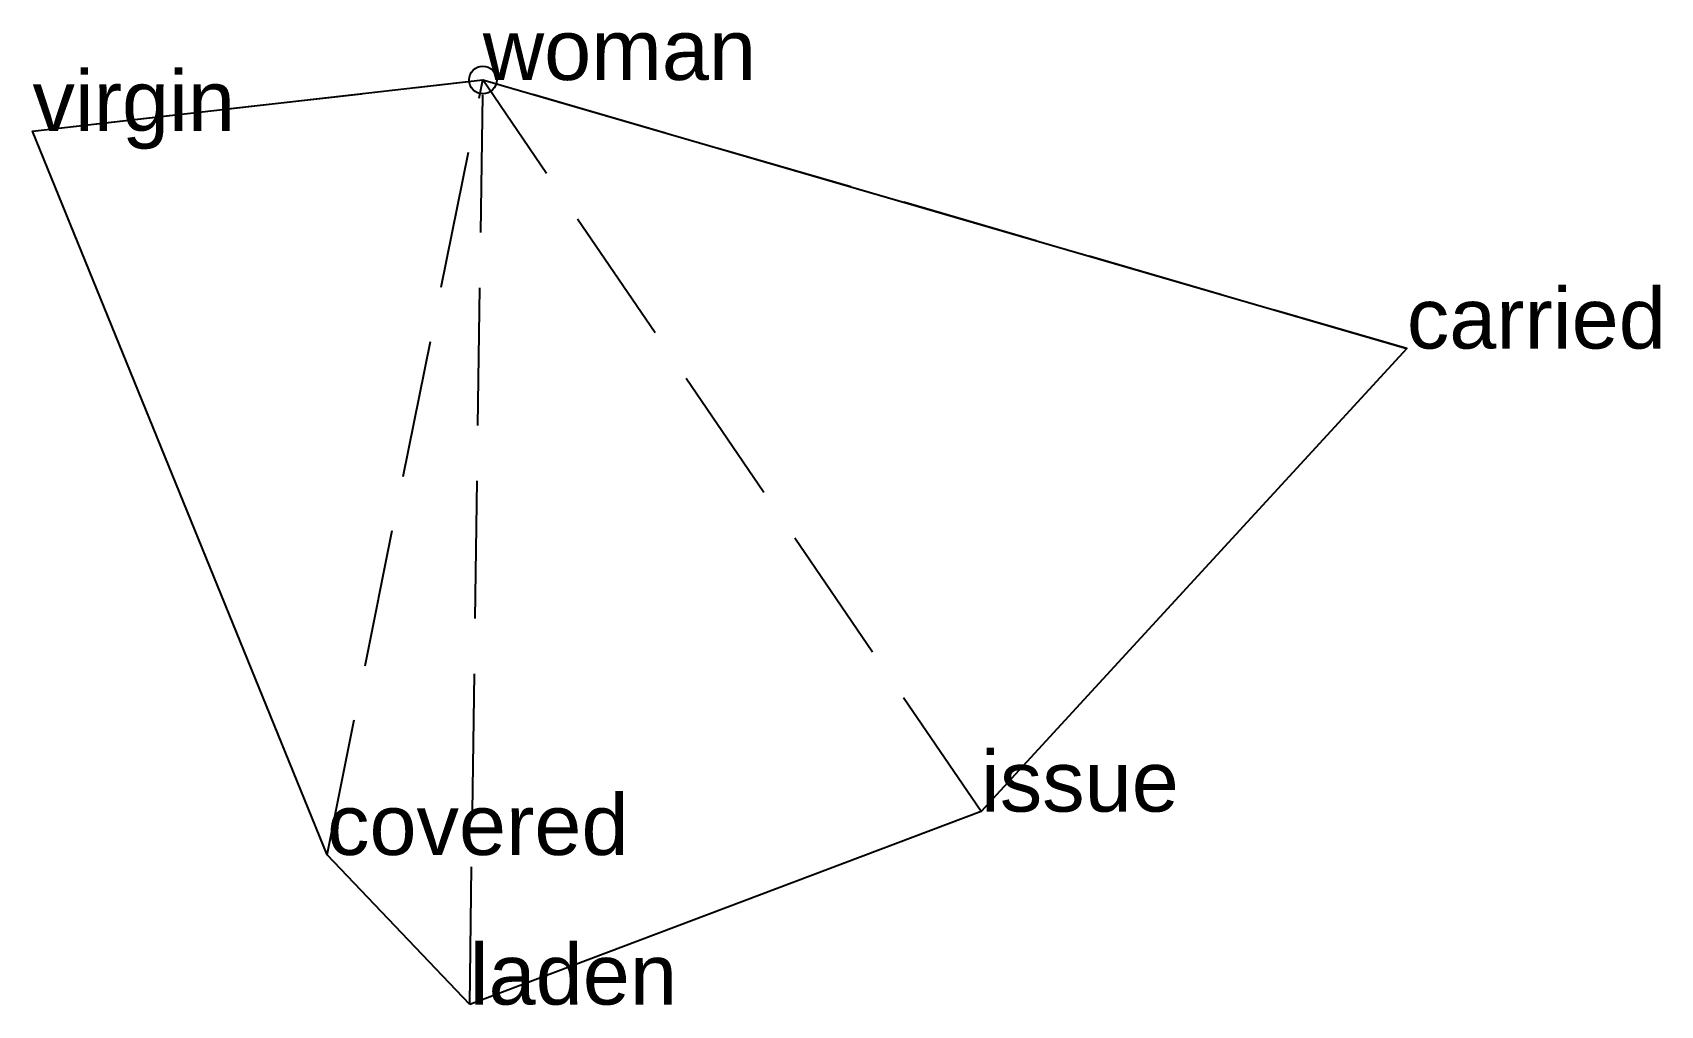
# Model space of a CAD drawing. Extents: x -0.82 to 2.13, y -1.68 to 0.09.
import ezdxf

# ---------------------------------------------------------------- set-up
doc = ezdxf.new("R2010")
doc.units = 0
doc.linetypes.add('DASHED2', pattern=[0.3, 0.25, -0.05])
doc.layers.add('TEXT', color=1, linetype='CONTINUOUS')
doc.styles.get("Standard").update_dxf_attribs({"font": 'arial.ttf'})

msp = doc.modelspace()

# ---------------------------------------------------------------- linework, layer by layer
at = {"linetype": 'DASHED2'}
for p in [(-0.8165, -0.0926), (-0.2825, -1.4053), (-0.0239, -1.6766), (0, 0), (0.9032, -1.3267), (1.6752, -0.487)]:
    msp.add_line(p, (0, 0), dxfattribs=at)
msp.add_circle((0, 0), 0.025)
at = {"layer": 'OUTLINE', "linetype": 'CONTINUOUS'}
msp.add_polyline3d([(-0.0239, -1.6766, 0), (-0.2825, -1.4053, 0), (-0.8165, -0.0926, 0), (0, 0, 0), (1.6752, -0.487, 0), (0.9032, -1.3267, 0), (-0.0239, -1.6766, 0)], close=True, dxfattribs=at)

# ---------------------------------------------------------------- texts
at = {"layer": 'TEXT'}
for s, p in [('woman', (0, 0)), ('virgin', (-0.8165, -0.0926)), ('carried', (1.6752, -0.487)), ('issue', (0.9032, -1.3267)), ('covered', (-0.2825, -1.4053)), ('laden', (-0.0239, -1.6766))]:
    msp.add_text(s, height=0.11, dxfattribs=at).set_placement(p)

doc.saveas('drawing.dxf')
